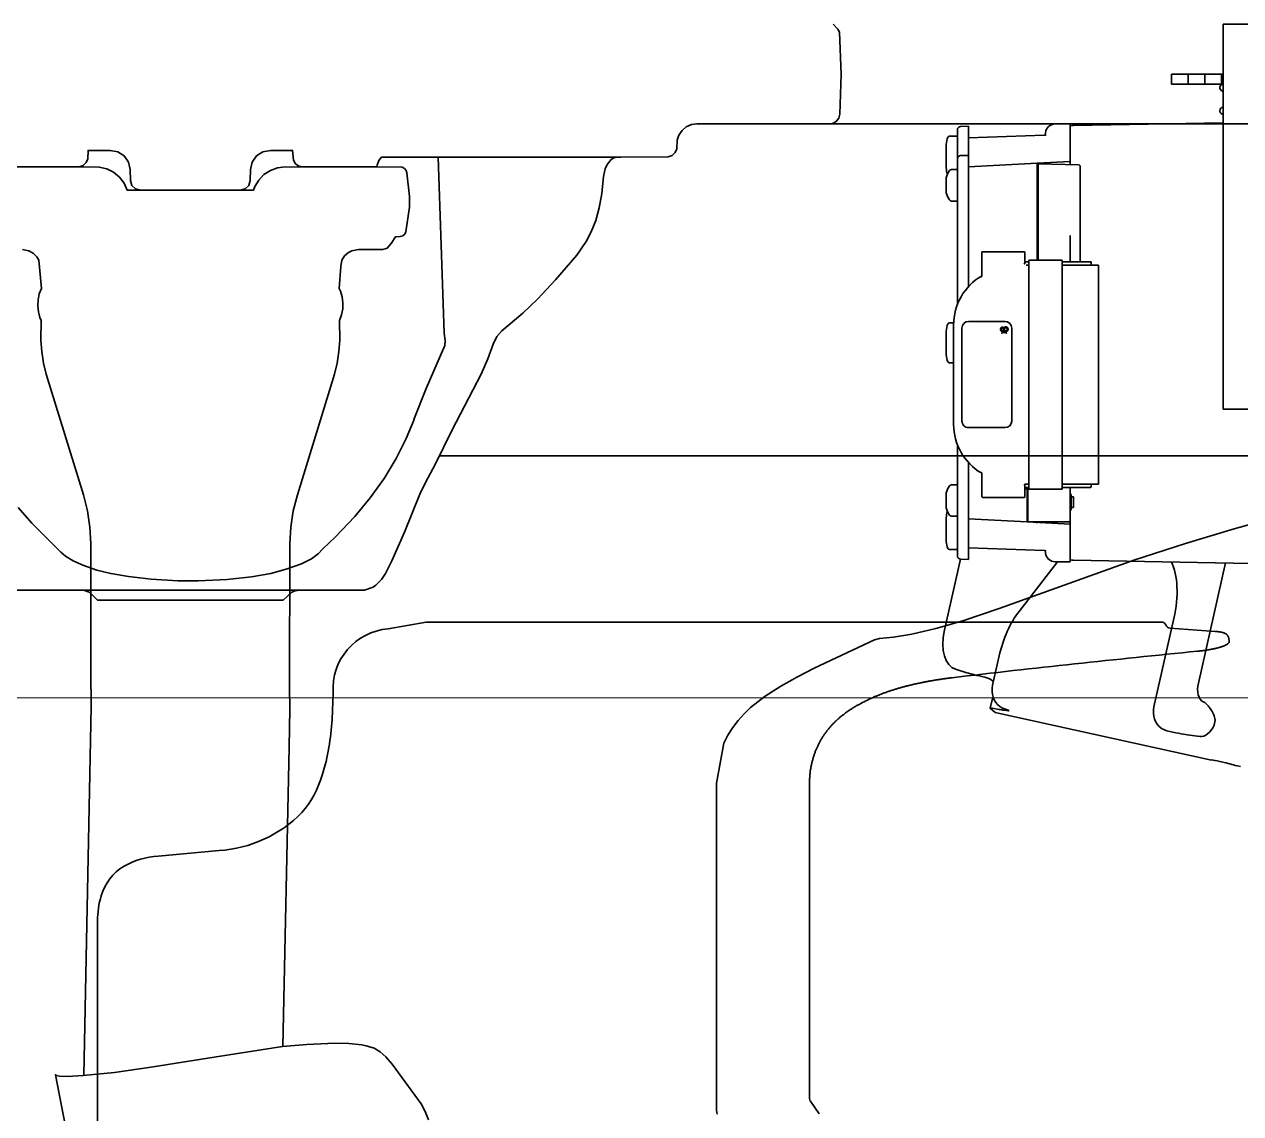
# Model space of a CAD drawing. Header units: millimetres. Extents: x 120 to 10915, y 515 to 8014.
# Drawn here: x 7575 to 7941.3, y 1456.7 to 1785 of the extents above; entities that cross this region are included whole.
import ezdxf

# ---------------------------------------------------------------- set-up
doc = ezdxf.new("R2010")
doc.units = ezdxf.units.MM
doc.layers.get('0').update_dxf_attribs({"lineweight": 13})
doc.layers.add('201_Dimensions', color=7, linetype='Continuous', lineweight=13)
doc.layers.add('205_Chassis_top_view', color=7, linetype='Continuous', lineweight=13)

# ---------------------------------------------------------------- blocks, each defined once
blk = doc.blocks.new('2908045_1')
at = {"layer": '205_Chassis_top_view', "color": 3, "lineweight": 35}
for p, q in [((7936, -385), (7964, -385)), ((7936, -385), (7936, -385.9)), ((7936, -385.9), (7936, -388.43)), ((7936, -388.43), (7936, -426.02)), ((7820.99, -399.84), (7820.99, -399.64)), ((7821, -399.89), (7821, -399.89)), ((7920.5, -400), (7920.5, -403)), ((7922, -400), (7920.5, -400)), ((7924, -400), (7922, -400)), ((7925.5, -400), (7924, -400)), ((7927, -400), (7925.5, -400)), ((7925.5, -400), (7925.5, -403)), ((7929, -400), (7927, -400)), ((7930.5, -400), (7929, -400)), ((7932, -400), (7930.5, -400)), ((7930.5, -400), (7930.5, -403)), ((7932, -400), (7934, -400)), ((7935.5, -400), (7934, -400)), ((7935.5, -400), (7935.5, -403)), ((7936, -400), (7935.5, -400)), ((7922, -403), (7920.5, -403)), ((7924, -403), (7922, -403)), ((7925.5, -403), (7924, -403)), ((7927, -403), (7925.5, -403)), ((7929, -403), (7927, -403)), ((7930.5, -403), (7929, -403)), ((7932, -403), (7930.5, -403)), ((7932, -403), (7934, -403)), ((7935.5, -403), (7934, -403)), ((7936, -403), (7935.5, -403)), ((7936, -405.19), (7935.76, -405.1)), ((7936, -412.19), (7935.76, -412.1)), ((7856, -416.81), (7856, -423.43)), ((7856.96, -415.81), (7859.3, -415.73)), ((7859.3, -423.25), (7859.3, -415.73)), ((7885.43, -415.04), (7890, -415)), ((7890, -415), (7890, -425.85)), ((7890, -427.25), (7890, -417.19)), ((7890.93, -415.47), (7936, -414.68)), ((7852.65, -421.17), (7852.65, -421.61)), ((7853.59, -418.73), (7856, -418.73)), ((7856, -425.58), (7856, -419.47)), ((7859.3, -419.2), (7882.24, -418.4)), ((7882.39, -418.39), (7882.48, -417.66)), ((7852.62, -423.31), (7852.63, -423.3)), ((7852.62, -423.31), (7852.62, -424.34)), ((7852.62, -425.56), (7852.62, -424.53)), ((7852.65, -421.61), (7852.65, -428.29)), ((7856, -425.58), (7856, -423.43)), ((7859.3, -424.5), (7856.96, -424.58)), ((7859.3, -423.25), (7859.3, -424.5)), ((7859.3, -432), (7859.3, -424.5)), ((7852.62, -425.56), (7852.62, -426.59)), ((7852.62, -426.77), (7852.62, -427.81)), ((7852.62, -427.81), (7852.63, -427.82)), ((7852.63, -427.82), (7852.62, -427.81)), ((7856, -425.58), (7856, -432)), ((7880, -426.87), (7859.3, -427.96)), ((7890, -426.35), (7880, -426.87)), ((7880, -432), (7880, -426.87)), ((7880, -427.94), (7880, -428.63)), ((7880.3, -431.5), (7880.3, -427)), ((7892.51, -427.32), (7880.3, -427)), ((7890, -425.85), (7890, -426.35)), ((7890, -427.25), (7890, -426.35)), ((7893, -431.5), (7893, -427.82)), ((7936, -426.02), (7936, -468.09)), ((7852.62, -431.25), (7852.63, -431.24)), ((7852.62, -431.25), (7852.62, -432.29)), ((7856, -428.75), (7854.25, -428.75)), ((7856, -428.75), (7856, -433.5)), ((7856, -469.41), (7856, -432)), ((7859.3, -432), (7859.3, -464.08)), ((7880, -428.63), (7880, -431.5)), ((7880, -437.76), (7880, -431.5)), ((7880, -432), (7880, -456.12)), ((7880.3, -431.5), (7880.3, -456.12)), ((7893, -431.5), (7893, -447.44)), ((7852.62, -433.5), (7852.62, -432.47)), ((7852.62, -433.5), (7852.62, -434.53)), ((7852.62, -434.72), (7852.62, -435.75)), ((7852.62, -435.75), (7852.63, -435.76)), ((7852.63, -435.76), (7852.62, -435.75)), ((7856, -438.25), (7854.25, -438.25)), ((7893, -436.76), (7893, -436.73)), ((7893, -437.04), (7893, -436.92)), ((7890, -448.61), (7890, -456.55)), ((7893, -447.44), (7893, -447.54)), ((7893, -447.54), (7893, -451)), ((7863.35, -453.55), (7863.35, -454.55)), ((7863.35, -453.55), (7876.15, -453.55)), ((7876.35, -454.55), (7876.35, -453.75)), ((7893, -451), (7893, -453.27)), ((7893, -456.55), (7893, -453.27)), ((7863.35, -456.55), (7863.35, -454.55)), ((7863.35, -457.55), (7863.35, -456.55)), ((7863.35, -457.55), (7863.35, -460.72)), ((7876.35, -454.55), (7876.35, -456.55)), ((7877.51, -456.55), (7876.35, -456.55)), ((7876.35, -456.55), (7876.35, -457.21)), ((7877.35, -457.55), (7876.69, -457.55)), ((7877.35, -457.55), (7877.51, -457.55)), ((7877.51, -470.62), (7877.51, -456.12)), ((7877.51, -456.12), (7887.51, -456.12)), ((7887.51, -470.62), (7887.51, -456.12)), ((7896.1, -456.55), (7887.51, -456.55)), ((7887.51, -457.55), (7898.45, -457.55)), ((7896.3, -457.55), (7896.3, -456.75)), ((7898.45, -471.55), (7898.45, -457.55)), ((7936, -468.09), (7936, -469.91)), ((7877.51, -510.62), (7877.51, -470.62)), ((7887.51, -510.62), (7887.51, -470.62)), ((7898.45, -471.55), (7898.45, -509.55)), ((7936, -469.91), (7936, -479)), ((7853.59, -475), (7854.86, -475)), ((7854.85, -505.55), (7854.85, -475.55)), ((7859.35, -474.55), (7870.35, -474.55)), ((7870.38, -476.2), (7870.42, -476.19)), ((7870.42, -476.19), (7870.46, -476.19)), ((7870.46, -476.19), (7870.49, -476.18)), ((7870.49, -476.18), (7870.53, -476.18)), ((7870.53, -476.18), (7870.57, -476.18)), ((7870.57, -476.18), (7870.63, -476.18)), ((7870.63, -476.18), (7870.68, -476.18)), ((7870.68, -476.18), (7870.74, -476.19)), ((7852.65, -477.44), (7852.65, -477.88)), ((7852.65, -477.88), (7852.65, -484.56)), ((7857.35, -504.55), (7857.35, -476.55)), ((7868.98, -476.8), (7868.99, -476.75)), ((7868.98, -476.86), (7868.98, -476.8)), ((7868.98, -476.91), (7868.98, -476.86)), ((7868.98, -476.97), (7868.98, -476.91)), ((7868.98, -477.02), (7868.98, -476.97)), ((7868.99, -477.08), (7868.98, -477.02)), ((7868.99, -476.75), (7869, -476.7)), ((7869, -477.13), (7868.99, -477.08)), ((7869, -476.7), (7869.02, -476.65)), ((7869.02, -477.17), (7869, -477.13)), ((7869.02, -476.65), (7869.04, -476.6)), ((7869.04, -477.22), (7869.02, -477.17)), ((7869.04, -476.6), (7869.06, -476.56)), ((7869.06, -477.26), (7869.04, -477.22)), ((7869.06, -476.56), (7869.09, -476.52)), ((7869.08, -477.3), (7869.06, -477.26)), ((7869.11, -477.34), (7869.08, -477.3)), ((7869.09, -476.52), (7869.11, -476.48)), ((7869.11, -476.48), (7869.15, -476.44)), ((7869.14, -477.38), (7869.11, -477.34)), ((7869.18, -477.41), (7869.14, -477.38)), ((7869.15, -476.44), (7869.18, -476.41)), ((7869.18, -476.41), (7869.22, -476.38)), ((7869.21, -477.44), (7869.18, -477.41)), ((7869.21, -476.85), (7869.2, -476.88)), ((7869.2, -476.88), (7869.2, -476.91)), ((7869.2, -476.91), (7869.2, -476.94)), ((7869.2, -476.94), (7869.21, -476.97)), ((7869.22, -476.79), (7869.21, -476.82)), ((7869.21, -476.82), (7869.21, -476.85)), ((7869.21, -476.97), (7869.21, -477)), ((7869.21, -477), (7869.22, -477.03)), ((7869.25, -477.47), (7869.21, -477.44)), ((7869.22, -476.38), (7869.25, -476.35)), ((7869.23, -476.77), (7869.22, -476.79)), ((7869.22, -477.03), (7869.23, -477.05)), ((7869.24, -476.74), (7869.23, -476.77)), ((7869.23, -477.05), (7869.24, -477.08)), ((7869.25, -476.72), (7869.24, -476.74)), ((7869.24, -477.08), (7869.25, -477.1)), ((7869.25, -476.35), (7869.29, -476.33)), ((7869.27, -476.7), (7869.25, -476.72)), ((7869.25, -477.1), (7869.27, -477.13)), ((7869.29, -477.49), (7869.25, -477.47)), ((7869.28, -476.67), (7869.27, -476.7)), ((7869.27, -477.13), (7869.28, -477.15)), ((7869.3, -476.65), (7869.28, -476.67)), ((7869.28, -477.15), (7869.3, -477.17)), ((7869.29, -476.33), (7869.33, -476.31)), ((7869.33, -477.51), (7869.29, -477.49)), ((7869.33, -476.63), (7869.3, -476.65)), ((7869.3, -477.17), (7869.32, -477.19)), ((7869.31, -478.06), (7869.34, -478.04)), ((7869.32, -477.19), (7869.34, -477.21)), ((7869.33, -476.31), (7869.38, -476.3)), ((7869.35, -476.61), (7869.33, -476.63)), ((7869.37, -477.52), (7869.33, -477.51)), ((7869.34, -477.21), (7869.37, -477.22)), ((7869.34, -478.04), (7869.38, -478.02)), ((7869.37, -476.6), (7869.35, -476.61)), ((7869.39, -476.59), (7869.37, -476.6)), ((7869.37, -477.22), (7869.39, -477.24)), ((7869.41, -477.54), (7869.37, -477.52)), ((7869.38, -476.3), (7869.42, -476.28)), ((7869.38, -478.02), (7869.43, -478)), ((7869.42, -476.57), (7869.39, -476.59)), ((7869.39, -477.24), (7869.41, -477.25)), ((7869.41, -477.25), (7869.44, -477.26)), ((7869.46, -477.54), (7869.41, -477.54)), ((7869.42, -476.28), (7869.46, -476.27)), ((7869.44, -476.56), (7869.42, -476.57)), ((7869.43, -478), (7869.47, -477.98)), ((7869.47, -476.56), (7869.44, -476.56)), ((7869.44, -477.26), (7869.46, -477.26)), ((7869.46, -476.27), (7869.51, -476.27)), ((7869.46, -477.26), (7869.49, -477.27)), ((7869.5, -477.55), (7869.46, -477.54)), ((7869.5, -476.55), (7869.47, -476.56)), ((7869.47, -477.98), (7869.52, -477.96)), ((7869.49, -477.27), (7869.51, -477.27)), ((7869.53, -476.55), (7869.5, -476.55)), ((7869.55, -477.55), (7869.5, -477.55)), ((7869.51, -476.27), (7869.56, -476.27)), ((7869.51, -477.27), (7869.54, -477.27)), ((7869.52, -477.96), (7869.57, -477.95)), ((7869.56, -476.55), (7869.53, -476.55)), ((7869.54, -477.27), (7869.57, -477.27)), ((7869.58, -477.55), (7869.55, -477.55)), ((7869.56, -476.27), (7869.59, -476.27)), ((7869.59, -476.55), (7869.56, -476.55)), ((7869.57, -477.27), (7869.6, -477.27)), ((7869.57, -477.95), (7869.63, -477.94)), ((7869.61, -477.55), (7869.58, -477.55)), ((7869.59, -476.27), (7869.62, -476.27)), ((7869.61, -476.55), (7869.59, -476.55)), ((7869.6, -477.27), (7869.63, -477.26)), ((7869.64, -476.56), (7869.61, -476.55)), ((7869.64, -477.54), (7869.61, -477.55)), ((7869.62, -476.27), (7869.65, -476.27)), ((7869.63, -477.26), (7869.66, -477.26)), ((7869.63, -477.94), (7869.69, -477.93)), ((7869.66, -476.56), (7869.64, -476.56)), ((7869.67, -477.54), (7869.64, -477.54)), ((7869.65, -476.27), (7869.68, -476.28)), ((7869.69, -476.57), (7869.66, -476.56)), ((7869.66, -477.26), (7869.68, -477.25)), ((7869.7, -477.53), (7869.67, -477.54)), ((7869.68, -476.28), (7869.7, -476.29)), ((7869.68, -477.25), (7869.71, -477.24)), ((7869.71, -476.58), (7869.69, -476.57)), ((7869.69, -477.93), (7869.76, -477.92)), ((7869.7, -476.29), (7869.73, -476.3)), ((7869.73, -477.52), (7869.7, -477.53)), ((7869.74, -476.6), (7869.71, -476.58)), ((7869.71, -477.24), (7869.73, -477.22)), ((7869.73, -476.3), (7869.76, -476.31)), ((7869.73, -477.22), (7869.76, -477.21)), ((7869.75, -477.51), (7869.73, -477.52)), ((7869.76, -476.61), (7869.74, -476.6)), ((7869.78, -477.5), (7869.75, -477.51)), ((7869.76, -476.31), (7869.78, -476.32)), ((7869.78, -476.63), (7869.76, -476.61)), ((7869.76, -477.21), (7869.78, -477.19)), ((7869.76, -477.92), (7869.82, -477.91)), ((7869.78, -476.32), (7869.8, -476.33)), ((7869.8, -476.65), (7869.78, -476.63)), ((7869.78, -477.19), (7869.8, -477.17)), ((7869.8, -477.48), (7869.78, -477.5)), ((7869.8, -476.33), (7869.83, -476.35)), ((7869.82, -476.67), (7869.8, -476.65)), ((7869.8, -477.17), (7869.82, -477.15)), ((7869.83, -477.47), (7869.8, -477.48)), ((7869.84, -476.69), (7869.82, -476.67)), ((7869.82, -477.15), (7869.84, -477.13)), ((7869.82, -477.91), (7869.9, -477.91)), ((7869.83, -476.35), (7869.85, -476.37)), ((7869.85, -477.45), (7869.83, -477.47)), ((7869.85, -476.71), (7869.84, -476.69)), ((7869.84, -477.13), (7869.85, -477.1)), ((7869.85, -476.37), (7869.87, -476.38)), ((7869.86, -476.74), (7869.85, -476.71)), ((7869.85, -477.1), (7869.86, -477.08)), ((7869.87, -477.43), (7869.85, -477.45)), ((7869.87, -476.76), (7869.86, -476.74)), ((7869.86, -477.08), (7869.87, -477.05)), ((7869.87, -476.38), (7869.89, -476.4)), ((7869.88, -476.79), (7869.87, -476.76)), ((7869.87, -477.05), (7869.88, -477.03)), ((7869.89, -477.41), (7869.87, -477.43)), ((7869.89, -476.82), (7869.88, -476.79)), ((7869.88, -477.03), (7869.89, -477)), ((7869.89, -476.4), (7869.91, -476.43)), ((7869.9, -476.85), (7869.89, -476.82)), ((7869.89, -477), (7869.9, -476.97)), ((7869.91, -477.39), (7869.89, -477.41)), ((7869.9, -476.88), (7869.9, -476.85)), ((7869.9, -476.91), (7869.9, -476.88)), ((7869.9, -476.94), (7869.9, -476.91)), ((7869.9, -476.97), (7869.9, -476.94)), ((7869.9, -477.91), (7869.97, -477.9)), ((7869.91, -476.43), (7869.93, -476.45)), ((7869.93, -477.37), (7869.91, -477.39)), ((7869.93, -476.45), (7869.95, -476.48)), ((7869.95, -477.34), (7869.93, -477.37)), ((7869.95, -476.48), (7869.96, -476.5)), ((7869.96, -477.31), (7869.95, -477.34)), ((7869.96, -476.5), (7869.98, -476.53)), ((7869.98, -477.28), (7869.96, -477.31)), ((7869.97, -477.9), (7870.05, -477.9)), ((7869.98, -476.53), (7869.99, -476.56)), ((7869.99, -477.25), (7869.98, -477.28)), ((7869.99, -476.56), (7870, -476.59)), ((7870, -477.22), (7869.99, -477.25)), ((7870, -476.59), (7870.02, -476.55)), ((7870.02, -477.26), (7870, -477.22)), ((7870.02, -476.55), (7870.03, -476.52)), ((7870.03, -477.3), (7870.02, -477.26)), ((7870.03, -476.52), (7870.05, -476.48)), ((7870.04, -477.33), (7870.03, -477.3)), ((7870.06, -477.37), (7870.04, -477.33)), ((7870.05, -476.48), (7870.07, -476.45)), ((7870.05, -477.9), (7870.14, -477.9)), ((7870.08, -477.4), (7870.06, -477.37)), ((7870.07, -476.45), (7870.09, -476.41)), ((7870.1, -477.43), (7870.08, -477.4)), ((7870.09, -476.41), (7870.11, -476.38)), ((7870.12, -477.46), (7870.1, -477.43)), ((7870.11, -476.38), (7870.14, -476.36)), ((7870.13, -476.84), (7870.12, -476.88)), ((7870.12, -476.88), (7870.12, -476.91)), ((7870.12, -476.91), (7870.12, -476.95)), ((7870.12, -476.95), (7870.13, -476.99)), ((7870.15, -477.48), (7870.12, -477.46)), ((7870.14, -476.77), (7870.13, -476.8)), ((7870.13, -476.8), (7870.13, -476.84)), ((7870.13, -476.99), (7870.13, -477.02)), ((7870.13, -477.02), (7870.14, -477.06)), ((7870.14, -476.36), (7870.16, -476.33)), ((7870.15, -476.73), (7870.14, -476.77)), ((7870.14, -477.06), (7870.15, -477.09)), ((7870.14, -477.9), (7870.22, -477.91)), ((7870.17, -476.7), (7870.15, -476.73)), ((7870.15, -477.09), (7870.17, -477.12)), ((7870.17, -477.51), (7870.15, -477.48)), ((7870.16, -476.33), (7870.19, -476.31)), ((7870.19, -476.67), (7870.17, -476.7)), ((7870.17, -477.12), (7870.18, -477.15)), ((7870.2, -477.53), (7870.17, -477.51)), ((7870.18, -477.15), (7870.2, -477.18)), ((7870.19, -476.31), (7870.22, -476.28)), ((7870.2, -476.64), (7870.19, -476.67)), ((7870.23, -476.61), (7870.2, -476.64)), ((7870.2, -477.18), (7870.23, -477.21)), ((7870.23, -477.55), (7870.2, -477.53)), ((7870.22, -476.28), (7870.25, -476.26)), ((7870.22, -477.91), (7870.29, -477.91)), ((7870.25, -476.59), (7870.23, -476.61)), ((7870.23, -477.21), (7870.25, -477.23)), ((7870.26, -477.57), (7870.23, -477.55)), ((7870.25, -476.26), (7870.28, -476.24)), ((7870.28, -476.56), (7870.25, -476.59)), ((7870.25, -477.23), (7870.28, -477.26)), ((7870.3, -477.59), (7870.26, -477.57)), ((7870.28, -476.24), (7870.31, -476.23)), ((7870.31, -476.54), (7870.28, -476.56)), ((7870.28, -477.26), (7870.3, -477.28)), ((7870.29, -477.91), (7870.37, -477.92)), ((7870.3, -477.28), (7870.33, -477.3)), ((7870.33, -477.6), (7870.3, -477.59)), ((7870.31, -476.23), (7870.35, -476.21)), ((7870.33, -476.52), (7870.31, -476.54)), ((7870.37, -476.5), (7870.33, -476.52)), ((7870.33, -477.3), (7870.36, -477.31)), ((7870.37, -477.61), (7870.33, -477.6)), ((7870.35, -476.21), (7870.38, -476.2)), ((7870.36, -477.31), (7870.39, -477.33)), ((7870.4, -476.49), (7870.37, -476.5)), ((7870.4, -477.62), (7870.37, -477.61)), ((7870.37, -477.92), (7870.44, -477.93)), ((7870.39, -477.33), (7870.43, -477.34)), ((7870.43, -476.48), (7870.4, -476.49)), ((7870.44, -477.63), (7870.4, -477.62)), ((7870.46, -476.47), (7870.43, -476.48)), ((7870.43, -477.34), (7870.46, -477.35)), ((7870.48, -477.64), (7870.44, -477.63)), ((7870.44, -477.93), (7870.5, -477.94)), ((7870.5, -476.46), (7870.46, -476.47)), ((7870.46, -477.35), (7870.49, -477.36)), ((7870.52, -477.64), (7870.48, -477.64)), ((7870.49, -477.36), (7870.53, -477.36)), ((7870.54, -476.46), (7870.5, -476.46)), ((7870.5, -477.94), (7870.56, -477.95)), ((7870.57, -477.64), (7870.52, -477.64)), ((7870.53, -477.36), (7870.57, -477.36)), ((7870.58, -476.46), (7870.54, -476.46)), ((7870.56, -477.95), (7870.62, -477.96)), ((7870.57, -477.36), (7870.59, -477.36)), ((7870.62, -477.64), (7870.57, -477.64)), ((7870.62, -476.46), (7870.58, -476.46)), ((7870.59, -477.36), (7870.61, -477.36)), ((7870.61, -477.36), (7870.64, -477.36)), ((7870.65, -476.46), (7870.62, -476.46)), ((7870.68, -477.63), (7870.62, -477.64)), ((7870.62, -477.96), (7870.68, -477.98)), ((7870.64, -477.36), (7870.66, -477.35)), ((7870.69, -476.47), (7870.65, -476.46)), ((7870.66, -477.35), (7870.68, -477.35)), ((7870.68, -477.35), (7870.71, -477.34)), ((7870.73, -477.62), (7870.68, -477.63)), ((7870.68, -477.98), (7870.73, -478)), ((7870.72, -476.48), (7870.69, -476.47)), ((7870.71, -477.34), (7870.73, -477.33)), ((7870.75, -476.49), (7870.72, -476.48)), ((7870.73, -477.33), (7870.75, -477.32)), ((7870.78, -477.61), (7870.73, -477.62)), ((7870.73, -478), (7870.78, -478.01)), ((7870.74, -476.19), (7870.79, -476.21)), ((7870.79, -476.5), (7870.75, -476.49)), ((7870.75, -477.32), (7870.77, -477.32)), ((7870.77, -477.32), (7870.79, -477.3)), ((7870.83, -477.59), (7870.78, -477.61)), ((7870.78, -478.01), (7870.83, -478.04)), ((7870.79, -476.21), (7870.84, -476.23)), ((7870.82, -476.52), (7870.79, -476.5)), ((7870.79, -477.3), (7870.82, -477.29)), ((7870.84, -476.54), (7870.82, -476.52)), ((7870.82, -477.29), (7870.84, -477.28)), ((7870.88, -477.57), (7870.83, -477.59)), ((7870.83, -478.04), (7870.87, -478.06)), ((7870.84, -476.23), (7870.88, -476.25)), ((7870.87, -476.56), (7870.84, -476.54)), ((7870.84, -477.28), (7870.85, -477.27)), ((7870.85, -477.27), (7870.87, -477.25)), ((7870.9, -476.58), (7870.87, -476.56)), ((7870.87, -477.25), (7870.89, -477.24)), ((7870.88, -476.25), (7870.93, -476.28)), ((7870.93, -477.54), (7870.88, -477.57)), ((7870.89, -477.24), (7870.91, -477.22)), ((7870.92, -476.61), (7870.9, -476.58)), ((7870.91, -477.22), (7870.92, -477.2)), ((7870.94, -476.64), (7870.92, -476.61)), ((7870.92, -477.2), (7870.94, -477.18)), ((7870.93, -476.28), (7870.97, -476.31)), ((7870.97, -477.51), (7870.93, -477.54)), ((7870.96, -476.67), (7870.94, -476.64)), ((7870.94, -477.18), (7870.95, -477.16)), ((7870.95, -477.16), (7870.96, -477.14)), ((7870.98, -476.7), (7870.96, -476.67)), ((7870.96, -477.14), (7870.97, -477.12)), ((7870.97, -476.31), (7871.01, -476.34)), ((7870.97, -477.12), (7870.98, -477.1)), ((7871.01, -477.48), (7870.97, -477.51)), ((7870.99, -476.73), (7870.98, -476.7)), ((7870.98, -477.1), (7870.99, -477.07)), ((7871, -476.76), (7870.99, -476.73)), ((7870.99, -477.07), (7871, -477.05)), ((7871.01, -476.79), (7871, -476.76)), ((7871, -477.05), (7871.01, -477.03)), ((7871.01, -476.34), (7871.05, -476.38)), ((7871.02, -476.83), (7871.01, -476.79)), ((7871.01, -477), (7871.02, -476.98)), ((7871.01, -477.03), (7871.01, -477)), ((7871.05, -477.44), (7871.01, -477.48)), ((7871.02, -476.87), (7871.02, -476.83)), ((7871.02, -476.91), (7871.02, -476.87)), ((7871.02, -476.93), (7871.02, -476.91)), ((7871.02, -476.96), (7871.02, -476.93)), ((7871.02, -476.98), (7871.02, -476.96)), ((7871.05, -476.38), (7871.09, -476.42)), ((7871.09, -477.4), (7871.05, -477.44)), ((7871.09, -476.42), (7871.12, -476.46)), ((7871.12, -477.35), (7871.09, -477.4)), ((7871.12, -476.46), (7871.15, -476.51)), ((7871.15, -477.31), (7871.12, -477.35)), ((7871.15, -476.51), (7871.18, -476.56)), ((7871.18, -477.26), (7871.15, -477.31)), ((7871.18, -476.56), (7871.2, -476.61)), ((7871.2, -477.21), (7871.18, -477.26)), ((7871.2, -476.61), (7871.22, -476.67)), ((7871.22, -477.15), (7871.2, -477.21)), ((7871.22, -476.67), (7871.23, -476.72)), ((7871.23, -477.09), (7871.22, -477.15)), ((7871.23, -476.72), (7871.24, -476.78)), ((7871.24, -477.03), (7871.23, -477.09)), ((7871.24, -476.78), (7871.25, -476.84)), ((7871.25, -476.97), (7871.24, -477.03)), ((7871.25, -476.84), (7871.25, -476.91)), ((7871.25, -476.91), (7871.25, -476.97)), ((7872.35, -476.55), (7872.35, -504.55)), ((7936, -499), (7936, -479)), ((7853.59, -487), (7854.85, -487)), ((7936, -499), (7936, -501)), ((7936, -501), (7964, -501)), ((7870.35, -506.55), (7859.35, -506.55)), ((7856, -530), (7856, -511.69)), ((7877.51, -525.12), (7877.51, -510.62)), ((7887.51, -525.12), (7887.51, -510.62)), ((7898.45, -523.55), (7898.45, -509.55)), ((7859.3, -517.02), (7859.3, -530)), ((7856, -523.75), (7854.25, -523.75)), ((7863.32, -520.28), (7863.29, -520.23)), ((7863.35, -520.39), (7863.35, -523.35)), ((7863.35, -524.55), (7863.35, -523.35)), ((7876.69, -523.55), (7877.35, -523.55)), ((7877.35, -523.55), (7877.51, -523.55)), ((7887.51, -523.55), (7898.45, -523.55)), ((7896.3, -524.35), (7896.3, -523.55)), ((7852.62, -526.25), (7852.63, -526.24)), ((7852.62, -526.25), (7852.62, -527.29)), ((7852.62, -528.5), (7852.62, -527.47)), ((7863.35, -526.55), (7863.35, -524.55)), ((7863.35, -526.55), (7863.35, -527.35)), ((7876.35, -523.89), (7876.35, -524.55)), ((7876.35, -524.55), (7877.51, -524.55)), ((7876.35, -524.55), (7876.35, -526.55)), ((7877.26, -525.05), (7876.35, -525.03)), ((7876.35, -527.35), (7876.35, -526.55)), ((7877, -530), (7877, -525.05)), ((7877.2, -533.66), (7877.2, -525.05)), ((7877.51, -525.12), (7887.51, -525.12)), ((7887.51, -524.55), (7896.1, -524.55)), ((7890, -526.27), (7890, -524.55)), ((7890, -524.55), (7890, -533.66)), ((7890, -525.03), (7890, -524.55)), ((7890, -525.03), (7890, -526.27)), ((7890.29, -527.03), (7890.29, -529)), ((7890.29, -527.35), (7891, -527.35)), ((7891, -530.65), (7891, -527.35)), ((7852.62, -528.5), (7852.62, -529.53)), ((7852.62, -529.72), (7852.62, -530.75)), ((7852.62, -530.75), (7852.63, -530.76)), ((7852.63, -530.76), (7852.62, -530.75)), ((7856, -528.5), (7856, -533.25)), ((7856, -530), (7856, -536.42)), ((7859.3, -537.5), (7859.3, -530)), ((7876.15, -527.55), (7863.55, -527.55)), ((7877, -534.97), (7877, -530)), ((7890.29, -529), (7890.29, -530.98)), ((7890.29, -530.65), (7891, -530.65)), ((7852.65, -533.71), (7852.65, -534.15)), ((7852.65, -534.15), (7852.65, -540.83)), ((7856, -533.25), (7854.25, -533.25)), ((7877, -534.97), (7859.3, -534.04)), ((7877, -533), (7877.2, -533)), ((7877.2, -534.77), (7877.2, -533.66)), ((7890, -535.65), (7890, -531.73)), ((7890, -531.73), (7890, -546.41)), ((7890, -533.66), (7890, -534.77)), ((7856, -543.27), (7856, -536.42)), ((7856, -538.58), (7856, -536.43)), ((7859.3, -537.5), (7859.3, -538.75)), ((7890, -535.65), (7877, -534.97)), ((7877.4, -534.97), (7889.8, -534.97)), ((7880.11, -535.13), (7879.67, -535.11)), ((7881.44, -535.2), (7880.76, -535.17)), ((7890, -535.65), (7890, -536.15)), ((7890, -536.15), (7890, -547)), ((7852.62, -538.69), (7852.63, -538.7)), ((7852.63, -538.7), (7852.62, -538.69)), ((7856, -538.58), (7856, -545.19)), ((7859.3, -546.27), (7859.3, -538.75)), ((7853.59, -543.27), (7856, -543.27)), ((7859.3, -542.8), (7882.24, -543.6)), ((7882.24, -543.6), (7882.24, -543.6)), ((7882.39, -543.61), (7882.48, -544.34)), ((7856.91, -546.18), (7852, -567.94)), ((7856.97, -546.19), (7859.3, -546.27)), ((7886.17, -546.97), (7874.55, -561.93)), ((7885.43, -546.96), (7890, -547)), ((7890.93, -546.53), (7964.51, -547.82)), ((7928.56, -583.54), (7936.73, -547.33)), ((7915.18, -590.71), (7921.2, -564.03)), ((7866.6, -584.19), (7868.6, -575.33)), ((7858.87, -580.4), (7855.39, -579.36)), ((7864.17, -581.72), (7864.23, -581.73)), ((7865.86, -591.09), (7866.52, -588.17)), ((7867.36, -592.34), (7865.88, -591.12)), ((7932.5, -606.72), (7867.38, -592.36)), ((7870.82, -591.8), (7869.62, -591.64)), ((7929.06, -599.62), (7925.24, -599.1)), ((7936.31, -607.45), (7934.25, -606.99)), ((7941.3, -608.7), (7940.33, -608.49))]:
    blk.add_line(p, q, dxfattribs=at)
for centre, radius, start, end in [((7936.13, -404.08), 1.08, 97.0375, 250), ((7936.13, -411.08), 1.08, 97.031, 250), ((7857, -416.81), 1, 92.0001, 180.0003), ((7885.46, -418.04), 3, 90.5001, 172.7269), ((7891, -419.47), 4, 91.0001, 104.4777), ((7857.68, -421.18), 5.03, 154.5185, 179.9053), ((7853.59, -419.23), 0.5, 90.0001, 154.4404), ((7851.2, -424.43), 1.43, 356.2608, 3.5905), ((7860.3, -425.56), 8, 162.9897, 163.5906), ((7857, -425.58), 1, 92.0001, 180.0001), ((7851.2, -426.68), 1.43, 356.4098, 3.7395), ((7860.3, -425.56), 8, 196.4096, 197.0101), ((7857.68, -428.28), 5.03, 180.0873, 202.1714), ((7880.2, -427.94), 0.2, 104.4777, 180.0035), ((7880.2, -428.63), 0.2, 104.4776, 180.0036), ((7880.1, -427.55), 0.2, 284.4776, 359.9963), ((7880.1, -428.24), 0.2, 284.4776, 359.996), ((7892.5, -427.82), 0.5, 359.9997, 88.5001), ((7860.3, -433.5), 8, 146.5148, 163.5906), ((7854.25, -429.5), 0.75, 90.0001, 146.5148), ((7851.2, -432.37), 1.43, 356.2608, 3.5905), ((7851.2, -434.63), 1.43, 356.4098, 3.7395), ((7860.3, -433.5), 8, 196.4096, 213.4855), ((7854.25, -437.5), 0.75, 213.4855, 270.0001), ((7876.15, -453.75), 0.2, 0.0001, 90.0001), ((7877.35, -457.11), 1.2, 179.5859, 185.3636), ((7896.1, -456.75), 0.2, 0.0001, 90.0001), ((7871.85, -475.55), 17, 120.3855, 180.0001), ((7863.15, -460.71), 0.2, 300.3855, 0.0001), ((7857.68, -477.45), 5.03, 154.5185, 179.9053), ((7853.59, -475.5), 0.5, 90.0001, 154.4404), ((7859.35, -476.55), 2, 90.0001, 180.0001), ((7870.35, -476.55), 2, 0.0001, 90.0001), ((7857.68, -484.55), 5.03, 180.095, 205.4818), ((7853.59, -486.5), 0.5, 205.5598, 270.0001), ((7859.35, -504.55), 2, 180.0001, 270.0001), ((7870.35, -504.55), 2, 270.0001, 0.0001), ((7871.85, -505.55), 17, 180.0001, 239.6147), ((7865.1, -519.19), 2.09, 201.1107, 209.8853), ((7854.25, -524.5), 0.75, 90.0001, 146.5148), ((7863.15, -520.39), 0.2, 359.9999, 59.6139), ((7851.2, -527.37), 1.43, 356.2608, 3.5905), ((7860.3, -528.5), 8, 146.5148, 163.5906), ((7863.55, -527.35), 0.2, 180.0001, 270.0001), ((7876.15, -527.35), 0.2, 270.0001, 0.0001), ((7877.23, -524.79), 0.265, 275.2356, 308.5397), ((7884.1, -529), 6.5, 17.6889, 24.8118), ((7896.1, -524.35), 0.2, 270.0001, 0.0001), ((7851.2, -529.63), 1.43, 356.4098, 3.7395), ((7860.3, -528.5), 8, 196.4096, 213.4855), ((7884.1, -529), 6.5, 335.1885, 342.3114), ((7857.68, -533.72), 5.03, 157.8284, 179.9129), ((7854.25, -532.5), 0.75, 213.4855, 270.0001), ((7877.4, -534.77), 0.2, 180.0001, 270.0001), ((7889.8, -534.77), 0.2, 270.0001, 0.0001), ((7857.68, -540.82), 5.03, 180.095, 205.4818), ((7853.59, -542.77), 0.5, 205.5598, 270.0001), ((7857, -545.19), 1, 179.9999, 268.0001), ((7885.46, -543.96), 3, 187.2734, 269.5002), ((7891, -542.53), 4, 255.5226, 269.0001), ((7928.82, -591.83), 2.93, 44.9828, 65.4079), ((7923.32, -597.54), 10.85, 26.5234, 45.7673), ((7928, -595.21), 5.62, 10.7352, 26.5413), ((7930.27, -594.8), 3.32, 335.5702, 11.0722)]:
    blk.add_arc(centre, radius, start, end, dxfattribs=at)
for centre, major_axis, ratio, start_param, end_param in [((7876.15, -457.21), (0.2, 0), 0.552771, 0.248368, 1.570797), ((7876.15, -523.89), (-0.2, 0), 0.552771, 1.570795, 2.893225), ((7911.49, -562.73), (-4.94, -19.38), 0.487675, 1.627704, 2.626807), ((7878.31, -576.63), (-4.94, -19.38), 0.487675, 3.983899, 4.769297), ((7857.59, -569.61), (1.85, 9.83), 0.581454, 1.509725, 3.080521), ((7863.66, -581.3), (-5.85, 1.32), 0.049655, 0.621398, 1.668595), ((7862.91, -587.58), (-3.82, -4.63), 0.993994, 3.169109, 3.612547), ((7871.67, -585.48), (-0.8, -5.95), 0.871612, 4.610918, 5.841877), ((7862.66, -587.37), (3.82, 4.63), 0.993994, 6.199802, 6.283259), ((7931.35, -584.38), (-0.93, -4.92), 0.581095, 4.651252, 6.145267), ((7871.4, -589.27), (-4.88, 1.1), 0.049655, 5.896838, 6.283185), ((7870.74, -592.2), (-4.88, 1.1), 0.049655, 5.338834, 6.283185), ((7870.74, -592.2), (-4.88, 1.1), 0.049655, 0, 0.097799), ((7868.68, -586.5), (-1.29, -5.86), 0.097523, 6.233271, 6.283185), ((7864.55, -590.34), (-5.85, 1.32), 0.049655, 2.197241, 2.631478), ((7865.75, -590.51), (-5.85, 1.32), 0.049655, 3.141593, 3.862438), ((7865.75, -590.51), (-5.85, 1.32), 0.049655, 2.631478, 3.141593), ((7920.26, -592), (0.8, 5.95), 0.871612, 1.469325, 2.700285), ((7930.38, -593.77), (-1.6, -5.79), 0.593024, 0.081518, 1.312407), ((7929.71, -585.39), (13.08, 11.06), 0.472625, 3.256105, 3.478849), ((7920.16, -597.81), (-5.85, 1.32), 0.049655, 1.400519, 2.631478), ((7934.42, -607.13), (-1.95, 0.44), 0.049655, 4.810188, 6.283184), ((7934.42, -607.13), (-1.95, 0.44), 0.049655, 6.283184, 6.380984), ((7933.79, -600.86), (1.29, 5.86), 0.097523, 3.091679, 3.141593), ((7933.79, -600.86), (1.29, 5.86), 0.097523, 3.141593, 3.270402), ((7936.48, -607.59), (-1.95, 0.44), 0.049655, 3.492072, 4.810188), ((7940.16, -608.35), (-1.95, 0.44), 0.049655, 0.350479, 1.668595)]:
    blk.add_ellipse(centre, major_axis=major_axis, ratio=ratio, start_param=start_param, end_param=end_param, dxfattribs=at)
for points, degree, knots in [([(7882.63, -418.3), (7882.63, -418.31), (7882.63, -418.31), (7882.62, -418.31), (7882.62, -418.31), (7882.62, -418.31), (7882.62, -418.31), (7882.61, -418.31), (7882.61, -418.32), (7882.61, -418.32), (7882.6, -418.32), (7882.6, -418.32), (7882.6, -418.32), (7882.59, -418.33), (7882.58, -418.33), (7882.58, -418.33), (7882.57, -418.34), (7882.57, -418.34), (7882.56, -418.34), (7882.55, -418.34), (7882.54, -418.35), (7882.54, -418.35), (7882.53, -418.35), (7882.52, -418.36), (7882.51, -418.36), (7882.5, -418.36), (7882.49, -418.37), (7882.48, -418.37), (7882.47, -418.37), (7882.45, -418.38), (7882.44, -418.38), (7882.42, -418.38), (7882.41, -418.38), (7882.39, -418.39), (7882.36, -418.39), (7882.32, -418.4), (7882.28, -418.4), (7882.25, -418.4), (7882.24, -418.4)], 3, [0, 0, 0, 0, 0.0020427, 0.0037483, 0.0057072, 0.0081293, 0.0113094, 0.0146295, 0.0181777, 0.0222329, 0.0270694, 0.0319893, 0.0370879, 0.0427908, 0.0491736, 0.0559594, 0.0634808, 0.0700948, 0.0772124, 0.0844983, 0.0924594, 0.100892, 0.1098531, 0.1191573, 0.1289715, 0.1390631, 0.1507497, 0.1630244, 0.1761835, 0.1896562, 0.2043277, 0.2193081, 0.2355583, 0.2520577, 0.2848019, 0.3218171, 0.3618098, 0.4061219, 0.4061219, 0.4061219, 0.4061219]), ([(7863.35, -460.72), (7863.35, -460.77), (7863.34, -460.83), (7863.31, -460.88), (7863.27, -460.97), (7863.22, -461.05), (7863.2, -461.09), (7863.17, -461.12), (7863.15, -461.16)], 5, [0, 0, 0, 0, 0, 0, 0.671835, 0.671835, 0.671835, 1.128361, 1.128361, 1.128361, 1.128361, 1.128361, 1.128361]), ([(7876.15, -524), (7876.15, -523.92), (7876.16, -523.85), (7876.17, -523.78), (7876.21, -523.68), (7876.28, -523.62), (7876.32, -523.6), (7876.41, -523.57), (7876.51, -523.56), (7876.57, -523.55), (7876.63, -523.55), (7876.69, -523.55)], 5, [0, 0, 0, 0, 0, 0, 0.75966, 0.75966, 0.75966, 1.310524, 1.310524, 1.310524, 1.884552, 1.884552, 1.884552, 1.884552, 1.884552, 1.884552]), ([(7882.24, -543.6), (7882.25, -543.6), (7882.28, -543.6), (7882.32, -543.6), (7882.36, -543.61), (7882.39, -543.61), (7882.41, -543.62), (7882.42, -543.62), (7882.44, -543.62), (7882.45, -543.62), (7882.47, -543.63), (7882.48, -543.63), (7882.49, -543.63), (7882.5, -543.64), (7882.51, -543.64), (7882.52, -543.64), (7882.53, -543.65), (7882.54, -543.65), (7882.54, -543.65), (7882.55, -543.66), (7882.56, -543.66), (7882.57, -543.66), (7882.57, -543.66), (7882.58, -543.67), (7882.58, -543.67), (7882.59, -543.67), (7882.6, -543.68), (7882.6, -543.68), (7882.6, -543.68), (7882.61, -543.68), (7882.61, -543.69), (7882.61, -543.69), (7882.62, -543.69), (7882.62, -543.69), (7882.62, -543.69), (7882.62, -543.69), (7882.63, -543.69), (7882.63, -543.7), (7882.63, -543.7)], 3, [0, 0, 0, 0, 0.0442775, 0.0841513, 0.1212253, 0.1540169, 0.1703789, 0.1867022, 0.2015387, 0.2163273, 0.2296409, 0.2429201, 0.2550286, 0.2669555, 0.2768501, 0.2867667, 0.2959345, 0.3050179, 0.3132868, 0.321442, 0.3286115, 0.3355363, 0.342449, 0.3497402, 0.3566861, 0.3628996, 0.3688601, 0.373833, 0.3787538, 0.3834921, 0.3878335, 0.3912626, 0.3945896, 0.3976932, 0.4003528, 0.4022404, 0.4039633, 0.4063453, 0.4063453, 0.4063453, 0.4063453])]:
    blk.add_open_spline(points, degree=degree, knots=knots, dxfattribs=at)
blk.add_open_spline([(7868.74, -590.56), (7869.03, -590.77), (7869.33, -590.96), (7869.62, -591.11), (7869.91, -591.23), (7870.19, -591.31)], degree=5, dxfattribs=at)
blk = doc.blocks.new('3324728_3')
at = {"layer": '205_Chassis_top_view', "color": 3, "lineweight": 35}
for p, q in [((7817.579122, -415), (8122.924441, -415)), ((7700.034474, -515), (8122.924441, -515))]:
    blk.add_line(p, q, dxfattribs=at)
for points in [[(7818.545898, -385), (7819.958008, -386.444702), (7820.443359, -387.361664), (7821, -400), (7820.577148, -412.104706), (7820.275391, -413.315125), (7819.507324, -414.298157), (7818.40625, -414.88382), (7817.579102, -415.000031), (7777.540039, -415), (7775.88623, -415.232422), (7774.36084, -415.911713), (7773.081543, -416.985229), (7772.147461, -418.369781), (7771.631348, -419.958099), (7771.454102, -422.520966), (7770.986816, -423.677612), (7770.089355, -424.544189), (7768.91748, -424.970825), (7753.54541, -425), (7752.546875, -425.20816), (7751.681641, -425.766205), (7750.520508, -427.206879), (7749.904297, -428.575836), (7749.443848, -430.869354), (7748.908691, -435.975708), (7748.144043, -440.324036), (7747.066406, -444.076721), (7745.702148, -447.510406), (7744.193359, -450.401459), (7741.388184, -454.555725), (7734.931152, -462.04599), (7729.538086, -467.80249), (7725.152344, -472.028351), (7718.790039, -477.323975), (7717.305664, -479.123657), (7716.208008, -481.385162), (7714.599121, -485.840881), (7712.557617, -490.416168), (7703.818848, -507.172028), (7698.712891, -517.685486), (7695.92334, -522.849854), (7694.111816, -526.583984), (7689.439941, -538.027222), (7685.633789, -546.654053), (7683.726562, -550.459778), (7682.529785, -552.2854), (7680.86377, -554.028076), (7680.068359, -554.63208), (7677.425781, -555.5), (7572.574219, -555.5)], [(7754.646973, -425), (7682.570312, -425), (7681.735352, -426.072205), (7681.228516, -427.451294), (7681.132324, -427.999481), (7658.875, -428), (7657.654785, -427.740662), (7656.645508, -427.007416), (7656.021484, -425.927063), (7655.803223, -423), (7649.245117, -423), (7646.76416, -423.436676), (7646.811035, -423.436676), (7644.908203, -424.68396), (7643.606934, -426.55957), (7643.095703, -428.790588), (7643.038086, -432.104706), (7642.61084, -433.560059), (7641.524414, -434.615448), (7640.039551, -435), (7609.960449, -435), (7608.475586, -434.615448), (7607.38916, -433.560059), (7606.961914, -432.104706), (7606.904297, -428.790588), (7606.393066, -426.55957), (7605.091797, -424.68396), (7603.188965, -423.436676), (7603.23584, -423.436676), (7600.75293, -423), (7594.196777, -423), (7594.07959, -425.520966), (7593.612305, -426.677612), (7592.714844, -427.544189), (7591.54248, -427.970825), (7568.895996, -428)], [(7699.603027, -425), (7701.457031, -478.085785), (7701.75, -480.257629), (7701.630859, -481.841217), (7696.039062, -494.716125), (7692.344238, -504.045654), (7692.351562, -504.048218), (7690.031738, -509.827728), (7686.998047, -515.815979), (7683.335938, -521.84314), (7679.149414, -527.738464), (7674.557129, -533.334778), (7668.671875, -539.476318), (7664.895996, -543.105286), (7663.527344, -544.564575), (7661.459473, -546.053284), (7658.506348, -547.557617), (7653.878906, -549.244812), (7649.20459, -550.460999), (7643.374023, -551.476318), (7636.055664, -552.262695), (7627.380859, -552.748901), (7621.325684, -552.700928), (7613.151367, -552.19696), (7606.388184, -551.442932), (7601.005859, -550.505981), (7596.856934, -549.472046), (7592.661133, -548.038818), (7589.682617, -546.695496), (7587.435547, -545.325684), (7585.952148, -544.076538), (7582.374512, -540.448792), (7577.255859, -535.285095), (7573.132812, -530.577332)], [(7658.005371, -555.5), (7656.600586, -555.702759), (7655.512207, -556.169861), (7652.991211, -558.5), (7597.008789, -558.5), (7595.415039, -556.914856), (7594.487793, -556.169861), (7593.169922, -555.641113), (7591.994141, -555.5)]]:
    blk.add_lwpolyline(points, dxfattribs=at)
blk = doc.blocks.new('2774928_1')
at = {"layer": '205_Chassis_top_view', "color": 3, "lineweight": 35}
for p, q in [((7696.06, -565.17), (7684.56, -567.19)), ((7917.78, -565.21), (7696.06, -565.17)), ((7933.6, -567.95), (7920.03, -566.98)), ((7937.86, -570.66), (7937.59, -569.63)), ((7668.04, -586.46), (7667.68, -594.52)), ((7811.48, -708.75), (7811.48, -612.52)), ((7615.3, -635.69), (7633.63, -634)), ((7597.03, -655.18), (7597.05, -1233.71)), ((7814.41, -713.29), (7811.71, -709.51))]:
    blk.add_line(p, q, dxfattribs=at)
for centre, radius, start, end in [((7686, -585.14), 18.01, 94.5759, 184.1975), ((7917.7, -566.3), 1.09, 18.024, 85.6156), ((7920.15, -565.5), 1.49, 198.024, 265.6325), ((8326.82, -4616.57), 4062.24, 95.63009, 96.67888), ((7852.95, -638.57), 55.42, 113.4158, 118.0314), ((7597.26, -590.75), 70.52, 343.1071, 356.934), ((7634.07, -601.93), 32.05, 319.9557, 343.1071), ((7631.16, -595.65), 38.42, 273.6862, 315.581), ((7616.81, -659.9), 24.26, 93.5463, 119.0711), ((7612.9, -651.87), 15.35, 120.8946, 163.9259), ((7624.36, -655.39), 27.34, 163.4896, 179.5649), ((7812.9, -708.75), 1.42, 180, 212.6287)]:
    blk.add_arc(centre, radius, start, end, dxfattribs=at)
for points, knots in [([(7937.86, -570.66), (7937.86, -570.67), (7937.87, -570.71), (7937.88, -570.76), (7937.88, -570.82), (7937.88, -570.87), (7937.88, -570.93), (7937.87, -570.98), (7937.86, -571.04), (7937.85, -571.08), (7937.83, -571.14), (7937.81, -571.21), (7937.77, -571.29), (7937.73, -571.36), (7937.69, -571.41), (7937.66, -571.46), (7937.63, -571.49), (7937.6, -571.52), (7937.57, -571.56), (7937.54, -571.59), (7937.51, -571.62), (7937.47, -571.65), (7937.44, -571.68), (7937.41, -571.71), (7937.36, -571.74), (7937.32, -571.78), (7937.26, -571.82), (7937.2, -571.86), (7937.15, -571.89), (7937.1, -571.92), (7937.06, -571.95), (7937.01, -571.97), (7936.97, -572), (7936.92, -572.02), (7936.88, -572.05), (7936.83, -572.07), (7936.78, -572.1), (7936.73, -572.12), (7936.68, -572.14), (7936.63, -572.17), (7936.58, -572.19), (7936.52, -572.22), (7936.47, -572.24), (7936.41, -572.27), (7936.36, -572.29), (7936.3, -572.31), (7936.24, -572.34), (7936.18, -572.36), (7936.12, -572.38), (7936.05, -572.41), (7935.99, -572.43), (7935.93, -572.46), (7935.86, -572.48), (7935.79, -572.5), (7935.72, -572.53), (7935.66, -572.55), (7935.58, -572.57), (7935.51, -572.6), (7935.44, -572.62), (7935.36, -572.64), (7935.29, -572.67), (7935.21, -572.69), (7935.13, -572.71), (7935.05, -572.74), (7934.97, -572.76), (7934.89, -572.78), (7934.81, -572.81), (7934.72, -572.83), (7934.64, -572.85), (7934.55, -572.88), (7934.46, -572.9), (7934.37, -572.92), (7934.28, -572.95), (7934.18, -572.97), (7934.09, -572.99), (7933.99, -573.02), (7933.89, -573.04), (7933.79, -573.06), (7933.69, -573.09), (7933.59, -573.11), (7933.48, -573.13), (7933.38, -573.16), (7933.27, -573.18), (7933.16, -573.2), (7933.05, -573.23), (7932.94, -573.25), (7932.82, -573.27), (7932.7, -573.29), (7932.58, -573.32), (7932.46, -573.34), (7932.34, -573.36), (7932.22, -573.39), (7932.09, -573.41), (7931.96, -573.43), (7931.83, -573.46), (7931.7, -573.48), (7931.56, -573.5), (7931.42, -573.52), (7931.28, -573.55), (7931.14, -573.57), (7930.99, -573.59), (7930.85, -573.61), (7930.7, -573.64), (7930.54, -573.66), (7930.39, -573.68), (7930.23, -573.7), (7930.07, -573.72), (7929.91, -573.75), (7929.74, -573.77), (7929.57, -573.79), (7929.4, -573.81), (7929.22, -573.83), (7929.04, -573.85), (7928.86, -573.87), (7928.67, -573.89), (7928.49, -573.91), (7928.36, -573.93), (7928.29, -573.93)], [0, 0, 0, 0, 0.05548, 0.110857, 0.166516, 0.221669, 0.276359, 0.330438, 0.383779, 0.436299, 0.480663, 0.566843, 0.65049, 0.732086, 0.812095, 0.856594, 0.900847, 0.944936, 0.988954, 1.032976, 1.077087, 1.121358, 1.165859, 1.21048, 1.25533, 1.323992, 1.393621, 1.464482, 1.53671, 1.58562, 1.635218, 1.685535, 1.7366, 1.788435, 1.841067, 1.894517, 1.948801, 2.003863, 2.059983, 2.11683, 2.174749, 2.233452, 2.293242, 2.353863, 2.415586, 2.478193, 2.541917, 2.60656, 2.672337, 2.739076, 2.806965, 2.875852, 2.945909, 3.017006, 3.089292, 3.162648, 3.237214, 3.312886, 3.38979, 3.467838, 3.547141, 3.627616, 3.709371, 3.792339, 3.876613, 3.962131, 4.048983, 4.137117, 4.226615, 4.317426, 4.409636, 4.503209, 4.598218, 4.694633, 4.792525, 4.891875, 4.992749, 5.095122, 5.199069, 5.304578, 5.411713, 5.520452, 5.630874, 5.743007, 5.856882, 5.97247, 6.089866, 6.209101, 6.330209, 6.453179, 6.578095, 6.704995, 6.833921, 6.964872, 7.097936, 7.23316, 7.370591, 7.510244, 7.652205, 7.796525, 7.943258, 8.092432, 8.244149, 8.398478, 8.555481, 8.715201, 8.877715, 9.043065, 9.21131, 9.382484, 9.556638, 9.733802, 9.914012, 10.09729, 10.283661, 10.473139, 10.665737, 10.665737, 10.665737, 10.665737]), ([(7933.6, -567.95), (7933.65, -567.95), (7933.74, -567.96), (7933.87, -567.97), (7934, -567.98), (7934.13, -567.99), (7934.25, -568), (7934.37, -568.02), (7934.48, -568.03), (7934.59, -568.04), (7934.7, -568.06), (7934.8, -568.07), (7934.9, -568.09), (7935, -568.1), (7935.1, -568.12), (7935.19, -568.13), (7935.28, -568.15), (7935.36, -568.17), (7935.45, -568.19), (7935.53, -568.2), (7935.61, -568.22), (7935.69, -568.24), (7935.77, -568.26), (7935.84, -568.28), (7935.91, -568.3), (7935.99, -568.32), (7936.07, -568.34), (7936.15, -568.37), (7936.22, -568.4), (7936.31, -568.43), (7936.4, -568.46), (7936.48, -568.5), (7936.55, -568.53), (7936.61, -568.56), (7936.67, -568.59), (7936.72, -568.62), (7936.78, -568.65), (7936.83, -568.68), (7936.88, -568.71), (7936.93, -568.74), (7936.98, -568.78), (7937.02, -568.81), (7937.07, -568.84), (7937.11, -568.88), (7937.15, -568.92), (7937.19, -568.95), (7937.23, -569), (7937.28, -569.04), (7937.32, -569.1), (7937.37, -569.16), (7937.41, -569.22), (7937.45, -569.28), (7937.48, -569.34), (7937.51, -569.41), (7937.54, -569.48), (7937.57, -569.55), (7937.58, -569.6), (7937.59, -569.63)], [0, 0, 0, 0, 0.138818, 0.273335, 0.403681, 0.529788, 0.652081, 0.770429, 0.885314, 0.996527, 1.104549, 1.209169, 1.311007, 1.409817, 1.506201, 1.599779, 1.69104, 1.77997, 1.866682, 1.951258, 2.033778, 2.114326, 2.193, 2.269898, 2.345114, 2.418741, 2.503449, 2.586241, 2.667272, 2.746691, 2.855712, 2.962374, 3.026255, 3.08957, 3.152444, 3.215002, 3.277378, 3.339707, 3.402132, 3.464837, 3.518439, 3.572458, 3.626952, 3.682013, 3.737738, 3.794213, 3.851523, 3.909731, 3.995699, 4.06516, 4.136032, 4.208322, 4.281991, 4.356963, 4.433111, 4.510265, 4.587993, 4.587993, 4.587993, 4.587993]), ([(7854.37, -581.9), (7854.03, -581.95), (7853.36, -582.03), (7852.35, -582.17), (7851.34, -582.32), (7850.34, -582.47), (7849.33, -582.63), (7848.33, -582.8), (7847.33, -582.98), (7846.33, -583.17), (7845.34, -583.36), (7844.34, -583.57), (7843.36, -583.78), (7842.37, -584.01), (7841.39, -584.25), (7840.41, -584.49), (7839.44, -584.76), (7838.47, -585.03), (7837.51, -585.31), (7836.55, -585.61), (7835.59, -585.92), (7834.65, -586.25), (7833.71, -586.59), (7832.77, -586.95), (7831.85, -587.32), (7831.23, -587.58), (7830.93, -587.72)], [0, 0, 0, 0, 1.01604, 2.033099, 3.050606, 4.068166, 5.085501, 6.102385, 7.118579, 8.133825, 9.148036, 10.161155, 11.173114, 12.183856, 13.193363, 14.201679, 15.20893, 16.215189, 17.220418, 18.224577, 19.227645, 20.229612, 21.230482, 22.230265, 23.22897, 24.226608, 24.226608, 24.226608, 24.226608]), ([(7811.48, -612.52), (7811.49, -612.44), (7811.5, -612.21), (7811.52, -611.82), (7811.55, -611.36), (7811.59, -610.91), (7811.64, -610.45), (7811.7, -609.99), (7811.77, -609.53), (7811.85, -609.08), (7811.93, -608.62), (7812.02, -608.17), (7812.12, -607.72), (7812.23, -607.27), (7812.35, -606.83), (7812.47, -606.38), (7812.6, -605.94), (7812.74, -605.5), (7812.89, -605.06), (7813.04, -604.62), (7813.21, -604.19), (7813.38, -603.76), (7813.55, -603.33), (7813.74, -602.91), (7813.93, -602.49), (7814.13, -602.07), (7814.34, -601.66), (7814.56, -601.25), (7814.78, -600.84), (7815.01, -600.44), (7815.25, -600.04), (7815.5, -599.65), (7815.75, -599.26), (7816.02, -598.87), (7816.29, -598.49), (7816.56, -598.12), (7816.85, -597.75), (7817.14, -597.38), (7817.44, -597.02), (7817.75, -596.66), (7818.06, -596.31), (7818.39, -595.97), (7818.71, -595.63), (7819.05, -595.29), (7819.39, -594.96), (7819.74, -594.64), (7820.09, -594.32), (7820.45, -594), (7820.82, -593.69), (7821.19, -593.39), (7821.57, -593.09), (7821.95, -592.8), (7822.34, -592.51), (7822.73, -592.23), (7823.13, -591.95), (7823.56, -591.66), (7824.03, -591.35), (7824.52, -591.03), (7825.03, -590.72), (7825.59, -590.39), (7826.22, -590.03), (7826.68, -589.78), (7826.91, -589.66)], [1.154628, 1.154628, 1.154628, 1.154628, 1.393266, 1.854809, 2.316108, 2.777379, 3.238675, 3.699896, 4.161117, 4.622379, 5.083692, 5.545074, 6.006569, 6.468157, 6.929846, 7.391674, 7.853621, 8.315691, 8.777899, 9.24024, 9.702706, 10.165283, 10.627962, 11.090741, 11.553625, 12.016635, 12.479829, 12.94324, 13.40687, 13.870766, 14.335068, 14.799871, 15.265184, 15.73102, 16.197469, 16.664611, 17.132459, 17.600994, 18.070224, 18.540226, 19.01113, 19.482993, 19.95582, 20.429599, 20.904353, 21.380162, 21.857094, 22.335163, 22.814368, 23.294696, 23.776143, 24.258733, 24.742509, 25.227462, 25.713549, 26.200712, 26.789902, 27.380638, 27.972996, 28.566926, 29.35016, 30.135611, 30.135611, 30.135611, 30.135611])]:
    blk.add_open_spline(points, degree=3, knots=knots, dxfattribs=at)
blk = doc.blocks.new('2774063_3')
at = {"layer": '205_Chassis_top_view', "color": 3, "lineweight": 35}
blk.add_lwpolyline([(7954.071289, -532.934509), (7939.337402, -537.037292), (7924.692871, -541.448181), (7909.100586, -546.532837), (7868.616699, -561.034546), (7857.603027, -564.719482), (7849.543945, -567.072327), (7842.316895, -568.773621), (7836.745117, -569.69281), (7832.543945, -570.070984), (7831.015625, -570.510254), (7812.895508, -579.067383), (7807.824707, -581.607727), (7807.82666, -581.607727), (7802.810059, -584.412598), (7798.058594, -587.483887), (7793.722656, -590.912659), (7791.758301, -592.78949), (7789.954102, -594.789856), (7788.330078, -596.924988), (7786.903809, -599.206421), (7785.695312, -601.645386), (7783.46582, -613.693115), (7783.46582, -712.24707), (7783.675293, -713.479797)], dxfattribs=at)
blk = doc.blocks.new('2777629_1')
at = {"layer": '205_Chassis_top_view', "color": 3, "lineweight": 35}
for points in [[(7652.89502, -693.072021), (7654.716309, -602.809326), (7654.95459, -591.291931), (7654.875488, -585.153687), (7654.999023, -541.530701), (7655.241211, -536.545471), (7655.98584, -531.609985), (7657.222656, -526.773315), (7668.435547, -490.471069), (7669.211426, -487.084015), (7669.731445, -483.629242), (7669.984375, -480.139282), (7669.957031, -474.237244), (7670.554688, -472.528015), (7670.882324, -470.747223), (7670.932617, -468.937225), (7670.704102, -467.141022), (7670.202148, -465.401306), (7669.852051, -464.565643), (7670.310059, -458.016266), (7670.651367, -456.032135), (7670.646973, -456.030182), (7671.466797, -454.779297), (7672.592285, -453.796753), (7673.587402, -453.28064), (7673.588379, -453.282501), (7675.675293, -452.899994), (7675.594238, -452.899994), (7682.879883, -452.896606), (7683.712891, -452.7005), (7684.305176, -452.412994), (7685.500977, -451.07019), (7686.805176, -449.00531), (7688.230469, -448.983063), (7688.965332, -448.734985), (7689.550293, -448.226013), (7689.897949, -447.532684), (7690.956543, -440.100006), (7690.956543, -436.899994), (7690.211426, -429.791199), (7689.973145, -429.033386), (7689.458984, -428.42804), (7688.749512, -428.070648), (7653.557129, -428), (7651.271973, -428.260834), (7649.107422, -429.036774), (7647.176758, -430.286774), (7645.583008, -431.944763), (7644.410156, -433.922974), (7644.001953, -435), (7605.998047, -435), (7605.059082, -432.897552), (7603.664062, -431.065674), (7601.886719, -429.60141), (7599.821777, -428.582489), (7597.578613, -428.062866), (7561.776855, -428)], [(7574.405273, -452.899994), (7576.404297, -453.277405), (7577.723633, -454.020599), (7578.790039, -455.097717), (7579.374512, -456.076111), (7580.147949, -464.565643), (7579.513672, -466.261475), (7579.146973, -468.034698), (7579.057617, -469.84317), (7579.24707, -471.643921), (7579.710938, -473.394165), (7580.042969, -474.237244), (7580.015625, -480.139282), (7580.268555, -483.629242), (7580.788574, -487.084015), (7581.564453, -490.471069), (7592.777344, -526.773315), (7594.01416, -531.609985), (7594.758789, -536.545471), (7595.000977, -541.530701), (7595.000977, -580.139282), (7595.13623, -590.662598), (7592.921387, -701.790833)], [(7696.759277, -715.120972), (7695.700684, -712.614319), (7694.507812, -710.360413), (7685.739258, -698.414612), (7683.825684, -696.145142), (7682.130371, -694.601013), (7680.311523, -693.590759), (7677.995117, -692.852051), (7676.65918, -692.58551), (7672.721191, -692.118591), (7668.505859, -692.022339), (7660.032227, -692.404785), (7652.768066, -693.087219), (7632.155762, -696.233765), (7613.832031, -699.217041), (7602.152832, -700.829224), (7592.683105, -701.809509), (7587.897949, -702.054443), (7585.578125, -701.978333), (7584.686035, -701.803589), (7584.341797, -701.531128), (7590.461914, -733.235962)]]:
    blk.add_lwpolyline(points, dxfattribs=at)
blk = doc.blocks.new('BLOCK88')
at = {"layer": '201_Dimensions', "color": 2, "lineweight": 18}
blk.add_line((6900, -588), (10762, -588), dxfattribs=at)

msp = doc.modelspace()

# ---------------------------------------------------------------- block references
at = {"color": 7, "lineweight": 35}
for name in ['2777629_1', '2908045_1', '3324728_3', '2774063_3', '2774928_1']:
    msp.add_blockref(name, (0, 2170), dxfattribs=at)
at = {"layer": '201_Dimensions', "lineweight": 0}
msp.add_blockref('BLOCK88', (0, 2170), dxfattribs=at)

doc.saveas('drawing.dxf')
